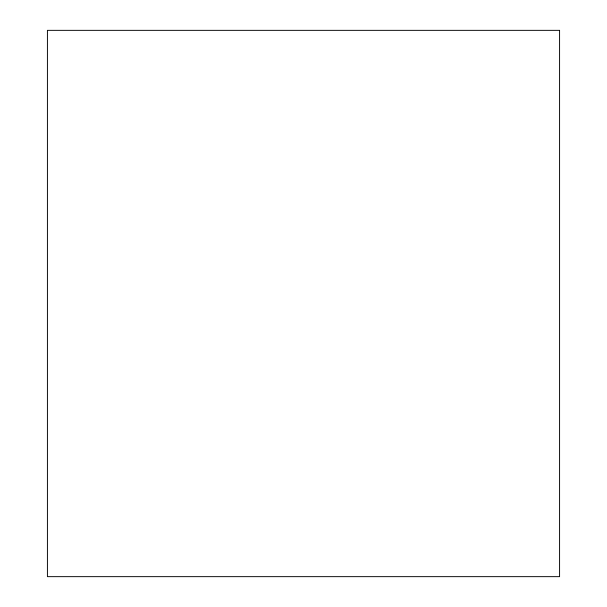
<?xml version="1.0" encoding="UTF-8"?>
<svg xmlns="http://www.w3.org/2000/svg" width="607" height="607" viewBox="0 0 607 607"><rect width="100%" height="100%" fill="white"/><g stroke="black" fill="none" stroke-linecap="round" stroke-linejoin="round"><path stroke-width="0.91" d="M559.578 30.35L47.422 30.35L47.422 576.65L559.578 576.65L559.578 30.35"/></g></svg>
